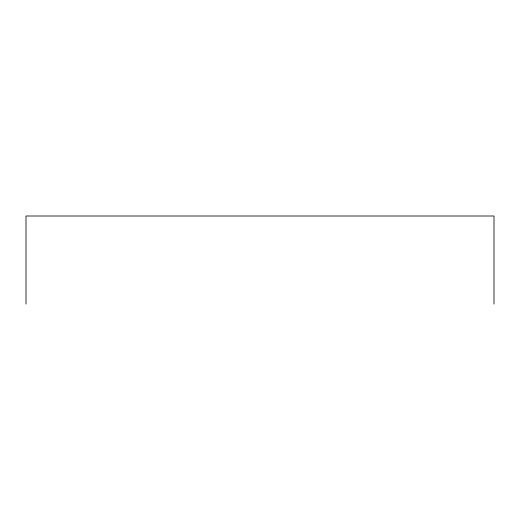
<?xml version="1.0" encoding="UTF-8"?>
<svg xmlns="http://www.w3.org/2000/svg" width="520" height="520" viewBox="0 0 520 520"><rect width="100%" height="100%" fill="white"/><g stroke="black" fill="none" stroke-linecap="round" stroke-linejoin="round"><path stroke-width="0.78" d="M494 303.999L494 216.002L26 216.002L26 303.999"/></g></svg>
